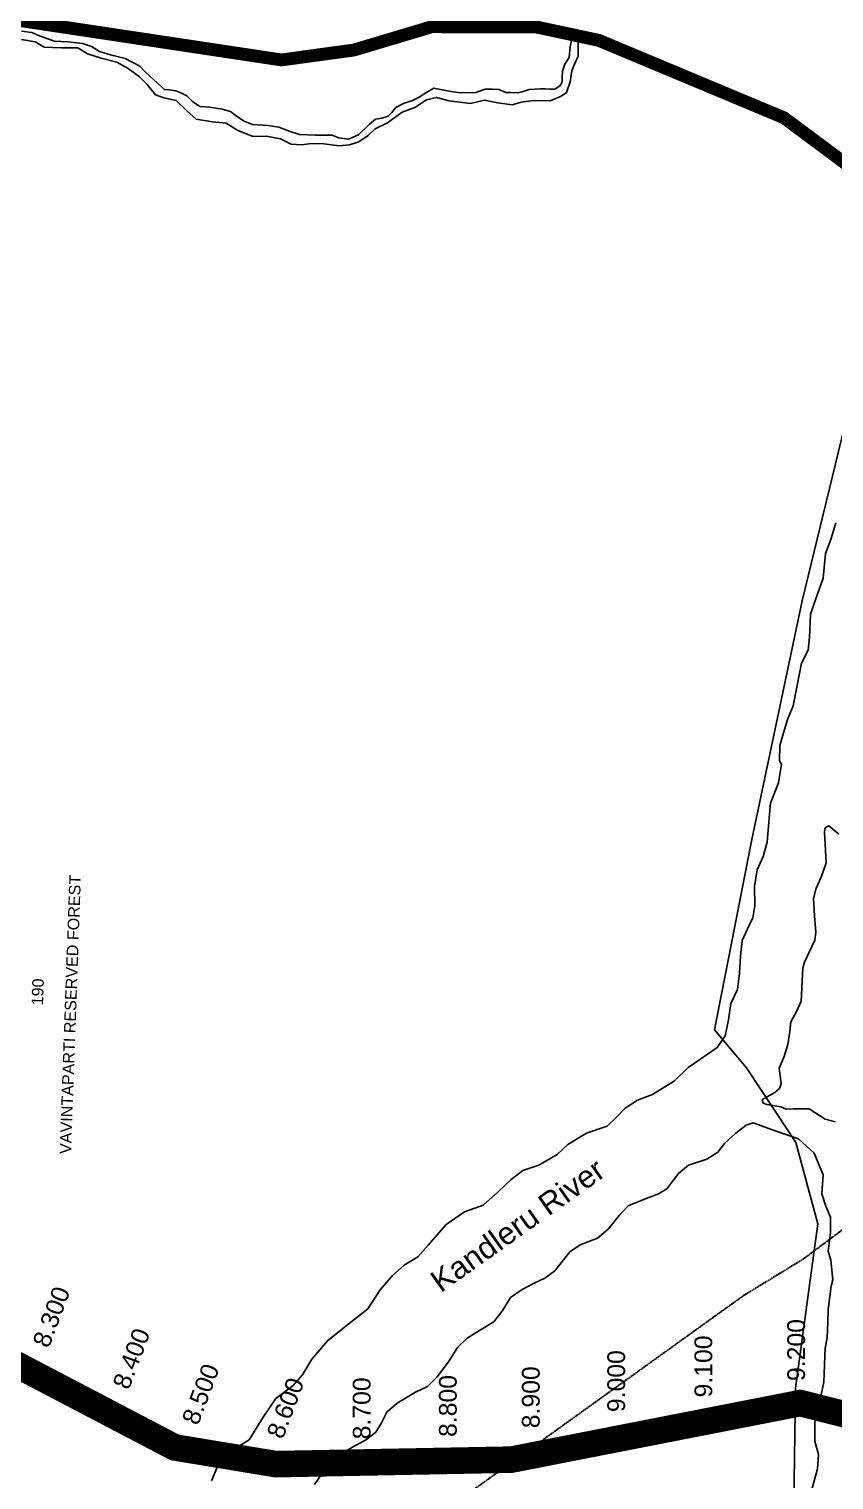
# Model space of a CAD drawing. Header units: inches. Extents: x 342704 to 348847, y 1587316 to 1596013.
# Drawn here: x 345213 to 346121, y 1592771 to 1594408 of the extents above; entities that cross this region are included whole.
import ezdxf

# ---------------------------------------------------------------- set-up
doc = ezdxf.new("R2010")
doc.units = ezdxf.units.IN
doc.header["$MEASUREMENT"] = 0
for name, pattern in [('ACAD_ISO03W100', [30, 12, -18]), ('ACAD_ISO07W100', [3, 0, -3]), ('BORDER', [1.75, 0.5, -0.25, 0.5, -0.25, 0, -0.25])]:
    doc.linetypes.add(name, pattern=pattern)
for name, color, linetype in [('BLOCK', 7, 'Continuous'), ('NALA', 4, 'Continuous'), ('SURVEY_BND', 7, 'Continuous'), ('SURVEY_NO', 7, 'Continuous')]:
    doc.layers.add(name, color=color, linetype=linetype)
doc.layers.add('FOOTPATH', color=150, linetype='ACAD_ISO07W100', lineweight=30)
doc.layers.add('VILL_BOUNDARY', color=6, linetype='BORDER', lineweight=30)
doc.layers.add('ReservorLine_UTM44', color=7, linetype='Continuous', lineweight=30, true_color=0x9700a8)
doc.styles.get("Standard").update_dxf_attribs({"font": 'arial.ttf'})

msp = doc.modelspace()

# ---------------------------------------------------------------- linework, layer by layer
at = {"layer": 'BLOCK', "color": 5, "const_width": 30}
msp.add_lwpolyline([(347515.6, 1592315.4), (347108.2, 1592387.3), (346830.7, 1592547.7), (346669, 1592626.1), (346487.2, 1592755.2), (346083.2, 1592857.7), (345757.2, 1592793.9), (345491.8, 1592788.8), (345377.4, 1592807.7), (344956.4, 1593028.3), (344509.8, 1593223.1), (344128.2, 1593137.7), (343401, 1593137.9), (343180.3, 1593103.7), (343106.4, 1592977.6)], dxfattribs=at)
at = {"layer": 'BLOCK', "color": 2}
for p in [(345259.9, 1592869.3), (345298.8, 1592848.9), (346037.8, 1592848.8), (346080.9, 1592857.2), (345982.8, 1592838), (345348.4, 1592822.9), (345884.7, 1592818.8), (345939.6, 1592829.6), (345388.5, 1592805.9), (345786.5, 1592799.6), (345841.5, 1592810.4), (345443.8, 1592796.7), (345487.2, 1592789.6), (345543.1, 1592789.8), (345587.1, 1592790.6), (345643.1, 1592791.7), (345687.1, 1592792.5), (345743.1, 1592793.6)]:
    msp.add_point(p, dxfattribs=at)
at = {"layer": 'FOOTPATH', "ltscale": 0.002}
msp.add_lwpolyline([(346608.9, 1593415.9), (346532.1, 1593385.1), (346476.2, 1593371.4), (346433.9, 1593336), (346408.8, 1593307.4), (346391.9, 1593278.6), (346371.9, 1593233.5), (346336.1, 1593203.6), (346289.2, 1593151.4), (346232.9, 1593111.2), (346177.1, 1593087.7), (346086.1, 1593019.8), (346019.1, 1592978.8), (345584.3, 1592666.2), (345393.2, 1592539.3), (345253, 1592462.9), (345071.4, 1592407.2)], dxfattribs=at)
at = {"layer": 'NALA'}
for points in [[(345826.1, 1594401.6), (345823.7, 1594388), (345822.5, 1594375.8), (345817.7, 1594368.4), (345814.8, 1594360.5), (345814.6, 1594353.8), (345814.4, 1594348.8), (345813.3, 1594345.8), (345811.4, 1594343.6), (345806.3, 1594340), (345801.1, 1594340.2), (345795.4, 1594340.4), (345790.1, 1594340.6), (345777.3, 1594339.9), (345769.4, 1594337.3), (345763.9, 1594335.9), (345756.8, 1594336.2), (345751.1, 1594336.4), (345743.3, 1594339.9), (345736, 1594340.3), (345727.6, 1594340.1), (345717.3, 1594336.5), (345700, 1594335.9), (345689.4, 1594337.5), (345677.4, 1594339.7), (345669.8, 1594341.1), (345661.8, 1594336.9), (345653.2, 1594331.2), (345645, 1594327), (345636.4, 1594324.4), (345627.1, 1594319.5), (345622.6, 1594313.8), (345618.3, 1594309.8), (345611.1, 1594307.3), (345604.1, 1594306.2), (345596.7, 1594300.2), (345584.7, 1594288.7), (345573.7, 1594283.8), (345562.6, 1594285.1), (345555, 1594288.4), (345535.9, 1594288.1), (345518.1, 1594288.8), (345507.9, 1594292.3), (345495, 1594297.2), (345483, 1594299.2), (345465.1, 1594300.4), (345456, 1594304.2), (345447.3, 1594309.8), (345440.3, 1594315), (345431.2, 1594317.5), (345416.6, 1594319.9), (345405.7, 1594320.6), (345397.7, 1594326.3), (345391.2, 1594332.6), (345384.3, 1594335.9), (345378.8, 1594338.2), (345371.1, 1594339.2), (345365.9, 1594339.6), (345353.9, 1594350.5), (345344.5, 1594359.3), (345338.1, 1594366.2), (345321.5, 1594374.9), (345304.9, 1594378.9), (345292.6, 1594382.7), (345283.7, 1594388.1), (345273.4, 1594391.6), (345256.6, 1594393.7), (345241.7, 1594394.3), (345223.2, 1594401.2), (345216.2, 1594404.2), (345204.7, 1594405.4)], [(345833.1, 1594400.1), (345832.6, 1594389.6), (345832.8, 1594377.4), (345828.6, 1594368.4), (345825.4, 1594360.8), (345823.7, 1594348.3), (345819.3, 1594336.3), (345813.6, 1594332.3), (345801, 1594326.8), (345782.6, 1594327.3), (345768.4, 1594325.6), (345758.3, 1594322.4), (345742.1, 1594324.8), (345727.1, 1594327.7), (345711.1, 1594324.1), (345687.2, 1594327.1), (345672.7, 1594330.8), (345661.6, 1594328.1), (345648.2, 1594319.4), (345634, 1594314.1), (345617.5, 1594302.2), (345603.5, 1594295.3), (345595.9, 1594287.8), (345585.2, 1594280.8), (345574.6, 1594277.4), (345563.2, 1594276.2), (345545.8, 1594278.6), (345531.3, 1594278.9), (345520.8, 1594277.5), (345509, 1594277.9), (345496.7, 1594284.2), (345480.7, 1594287.2), (345466, 1594286.8), (345448.7, 1594293.4), (345435.7, 1594301.7), (345420.2, 1594303.4), (345401.8, 1594306.3), (345391.2, 1594315.8), (345379.3, 1594327.4), (345365.3, 1594330.3), (345355.9, 1594333.8), (345346.3, 1594345.5), (345337.9, 1594354.1), (345325, 1594363.4), (345312.3, 1594370.6), (345294.6, 1594375), (345279, 1594380), (345268.2, 1594386.6), (345249.9, 1594386.8), (345230.3, 1594387.5), (345220, 1594393.5), (345204.7, 1594396)], [(346123.3, 1593850.8), (346117.6, 1593832), (346111.5, 1593816.1), (346109.1, 1593788.4), (346098.4, 1593758.7), (346094.8, 1593747.3), (346093.6, 1593721.3), (346091.9, 1593707.3), (346084.6, 1593692.7), (346079.7, 1593667.3), (346075.3, 1593644.3), (346068.7, 1593629), (346063.4, 1593611.2), (346060, 1593599.2), (346059.7, 1593582.3), (346062, 1593578.6), (346058.6, 1593557.4), (346049.4, 1593534.4), (346047.9, 1593517.7), (346045.9, 1593490.7), (346041.4, 1593474.5), (346034.7, 1593459.5), (346031.6, 1593440.7), (346032, 1593418.9), (346029.5, 1593405.3), (346023.5, 1593392.6), (346017.5, 1593379.6), (346015.6, 1593361.9), (346014.6, 1593342.8), (346012.3, 1593324.2), (346005, 1593308.6), (346002.2, 1593290.2), (345998.6, 1593272.1), (345989.6, 1593259), (345970.9, 1593246.2), (345956.8, 1593236.5), (345941.2, 1593221.1), (345916.5, 1593206), (345899.4, 1593199.3), (345885.7, 1593190.5), (345875.3, 1593180.1), (345865.5, 1593170), (345842, 1593162.1), (345820.8, 1593149.4), (345809.1, 1593138.3), (345788.2, 1593126.2), (345770.3, 1593120), (345756.9, 1593110.1), (345742.8, 1593096.6), (345725.5, 1593080.9), (345704.4, 1593073.4), (345683.9, 1593059.1), (345663.4, 1593035.9), (345651.7, 1593022.8), (345636.3, 1593013.2), (345623.2, 1593001.8), (345609.2, 1592985.6), (345595.3, 1592964.2), (345574.4, 1592947.4), (345550.3, 1592928.2), (345532.3, 1592907.3), (345521.8, 1592889.7), (345511, 1592877.7), (345491.7, 1592862.7), (345477.2, 1592841.7), (345461.3, 1592816.3), (345440.3, 1592803), (345425.7, 1592786.2), (345419.1, 1592770)], [(346123, 1593175.1), (346111.3, 1593178), (346093.2, 1593189.7), (346075.6, 1593189.7), (346067.4, 1593189.2), (346061.2, 1593191.9), (346045.6, 1593194.4), (346041.2, 1593195.9), (346040.3, 1593200.3), (346043.1, 1593201.9), (346054.3, 1593208.1), (346059.7, 1593212.8), (346061.8, 1593218.3), (346059.3, 1593235.6), (346065, 1593248.8), (346069.1, 1593262.4), (346071.3, 1593276.9), (346072.6, 1593287.8), (346079.3, 1593300.3), (346084.1, 1593311.1), (346085.9, 1593348.3), (346088.1, 1593355.3), (346099.6, 1593379.9), (346100.7, 1593389), (346099.2, 1593407.5), (346098.2, 1593427.1), (346101, 1593438.7), (346106.9, 1593451.1), (346112.3, 1593467.1), (346111.1, 1593488.3), (346110.6, 1593501.3), (346110.9, 1593505.7), (346112.5, 1593507.5), (346115.4, 1593509.1), (346126.6, 1593499.4)], [(346096.6, 1592761.6), (346102.5, 1592783.4), (346103.9, 1592799.6), (346099.7, 1592814.9), (346099.6, 1592836.2), (346104.1, 1592854.6), (346109.8, 1592881.2), (346110.5, 1592900.9), (346111.1, 1592919.8), (346113.5, 1592931.3), (346114.1, 1592949.2), (346114.6, 1592963.3), (346118.1, 1592989.6), (346119.8, 1592996.6), (346117.6, 1593019.1), (346114.8, 1593029), (346117.2, 1593050.1), (346117.2, 1593067.4), (346111.9, 1593079.7), (346107.5, 1593093.8), (346109.1, 1593115.3), (346098.9, 1593139.8), (346081.3, 1593155.8), (346056, 1593164.4), (346030.2, 1593173.9), (346022.2, 1593171.4), (346010.4, 1593162.2), (345997.8, 1593150.5), (345990.2, 1593140.7), (345977.6, 1593132.9), (345957.1, 1593126.3), (345945.7, 1593116.8), (345932.5, 1593099.4), (345923.2, 1593093.9), (345909.3, 1593088.5), (345889.2, 1593080.4), (345879.1, 1593069.7), (345866.4, 1593054.1), (345854.3, 1593043.8), (345835, 1593036.4), (345823.2, 1593028.3), (345806.4, 1593007.1), (345795.2, 1592998.7), (345782.9, 1592993), (345769.6, 1592985.7), (345756.1, 1592976.8), (345747.7, 1592962.6), (345737.4, 1592949.3), (345719.6, 1592938.6), (345707.4, 1592931.1), (345696.6, 1592920.4), (345686.4, 1592904.3), (345673.6, 1592887.2), (345662.6, 1592876.5), (345649.1, 1592870), (345628.5, 1592857.5), (345616.9, 1592847.4), (345610.7, 1592835.3), (345604.2, 1592825), (345593.8, 1592816.6), (345578, 1592808), (345565.2, 1592800.5), (345549.4, 1592788.9), (345542.8, 1592776.8), (345535, 1592765.7)]]:
    msp.add_lwpolyline(points, dxfattribs=at)
at = {"layer": 'ReservorLine_UTM44', "color": 5}
msp.add_lwpolyline([(347515.6, 1592315.4, 30, 30, 0), (347108.2, 1592387.3, 30, 30, 0), (346830.7, 1592547.7, 30, 30, 0), (346669, 1592626.1, 30, 30, 0), (346487.2, 1592755.2, 30, 30, 0), (346083.2, 1592857.7, 30, 30, 0), (345757.2, 1592793.9, 30, 30, 0), (345491.8, 1592788.8, 30, 30, 0), (345377.4, 1592807.7, 30, 30, 0), (345298.4, 1592849.1, 30, 30, 0), (344956.4, 1593028.3, 30, 30, 0), (344509.8, 1593223.1, 30, 30, 0), (344128.2, 1593137.7, 30, 30, 0), (343401, 1593137.9, 30, 30, 0), (343180.3, 1593103.7, 30, 30, 0), (343056.3, 1592892.3, 30, 30, 0)], format="xyseb", dxfattribs=at)
at = {"layer": 'SURVEY_BND'}
msp.add_lwpolyline([(346173.5, 1592732), (346182.6, 1592949.3), (346174.7, 1593123.3), (346253.9, 1593262.7), (346276.8, 1593404.8), (346293.1, 1593486), (346186.7, 1593603.9), (346227.3, 1593834.7), (346231.2, 1593922.2), (346194.5, 1594211.3), (346085.2, 1593762.9), (346028.4, 1593493.6), (345986.5, 1593279), (346022.7, 1593235.9), (346070.3, 1593163.6), (346078.1, 1593151.6), (346103.1, 1593059.9), (346077.6, 1592874.5), (346072.7, 1592508.2)], dxfattribs=at)
at = {"layer": 'VILL_BOUNDARY', "color": 6, "linetype": 'ACAD_ISO03W100', "lineweight": -2, "ltscale": 3, "const_width": 14.5}
msp.add_lwpolyline([(345201.5, 1594417.8), (345498, 1594373.1), (345579.7, 1594384.3), (345667.6, 1594410.6), (345785.8, 1594410.2), (345855.9, 1594395.2), (346064.9, 1594307.8), (346194.5, 1594211.3), (346261.3, 1594273.9), (346330.7, 1594345.3), (346376.3, 1594390.4), (346422.1, 1594456.3), (346548.1, 1594384.3), (346681.8, 1594345.7), (346776.9, 1594314.2), (347028.9, 1594235.9), (347171.6, 1594176.3), (347302, 1594153.3), (347379, 1594165.1), (347523.3, 1594137), (347689.2, 1594111.5)], dxfattribs=at)

# ---------------------------------------------------------------- texts
at = {"layer": 'BLOCK', "color": 1}
for s, rotation, p in [('8.300', 69.2919, (345235.3, 1592918.8)), ('9.200', 90, (346088.5, 1592882.6)), ('8.400', 69.2919, (345325.6, 1592871.7)), ('9.100', 90, (345983.8, 1592864.1)), ('9.000', 90, (345885.5, 1592847.5)), ('8.500', 69.2919, (345403.7, 1592831.6)), ('8.900', 90, (345789.2, 1592829.3)), ('8.600', 69.2919, (345499.3, 1592815.9)), ('8.700', 90, (345598.4, 1592816.8)), ('8.800', 90, (345695.6, 1592819.5))]:
    msp.add_text(s, height=20, rotation=rotation, dxfattribs=at).set_placement(p)
at = {"layer": 'SURVEY_NO'}
for s, height, rotation, p in [('VAVINTAPARTI RESERVED FOREST', 13.015, 87.9733, (345260.6, 1593138.5)), ('190', 13.02, 87.9733, (345228.9, 1593306.2)), ('Kandleru River', 24.925, 35.4152, (345677.6, 1592981.6))]:
    msp.add_text(s, height=height, rotation=rotation, dxfattribs=at).set_placement(p)

doc.saveas('drawing.dxf')
